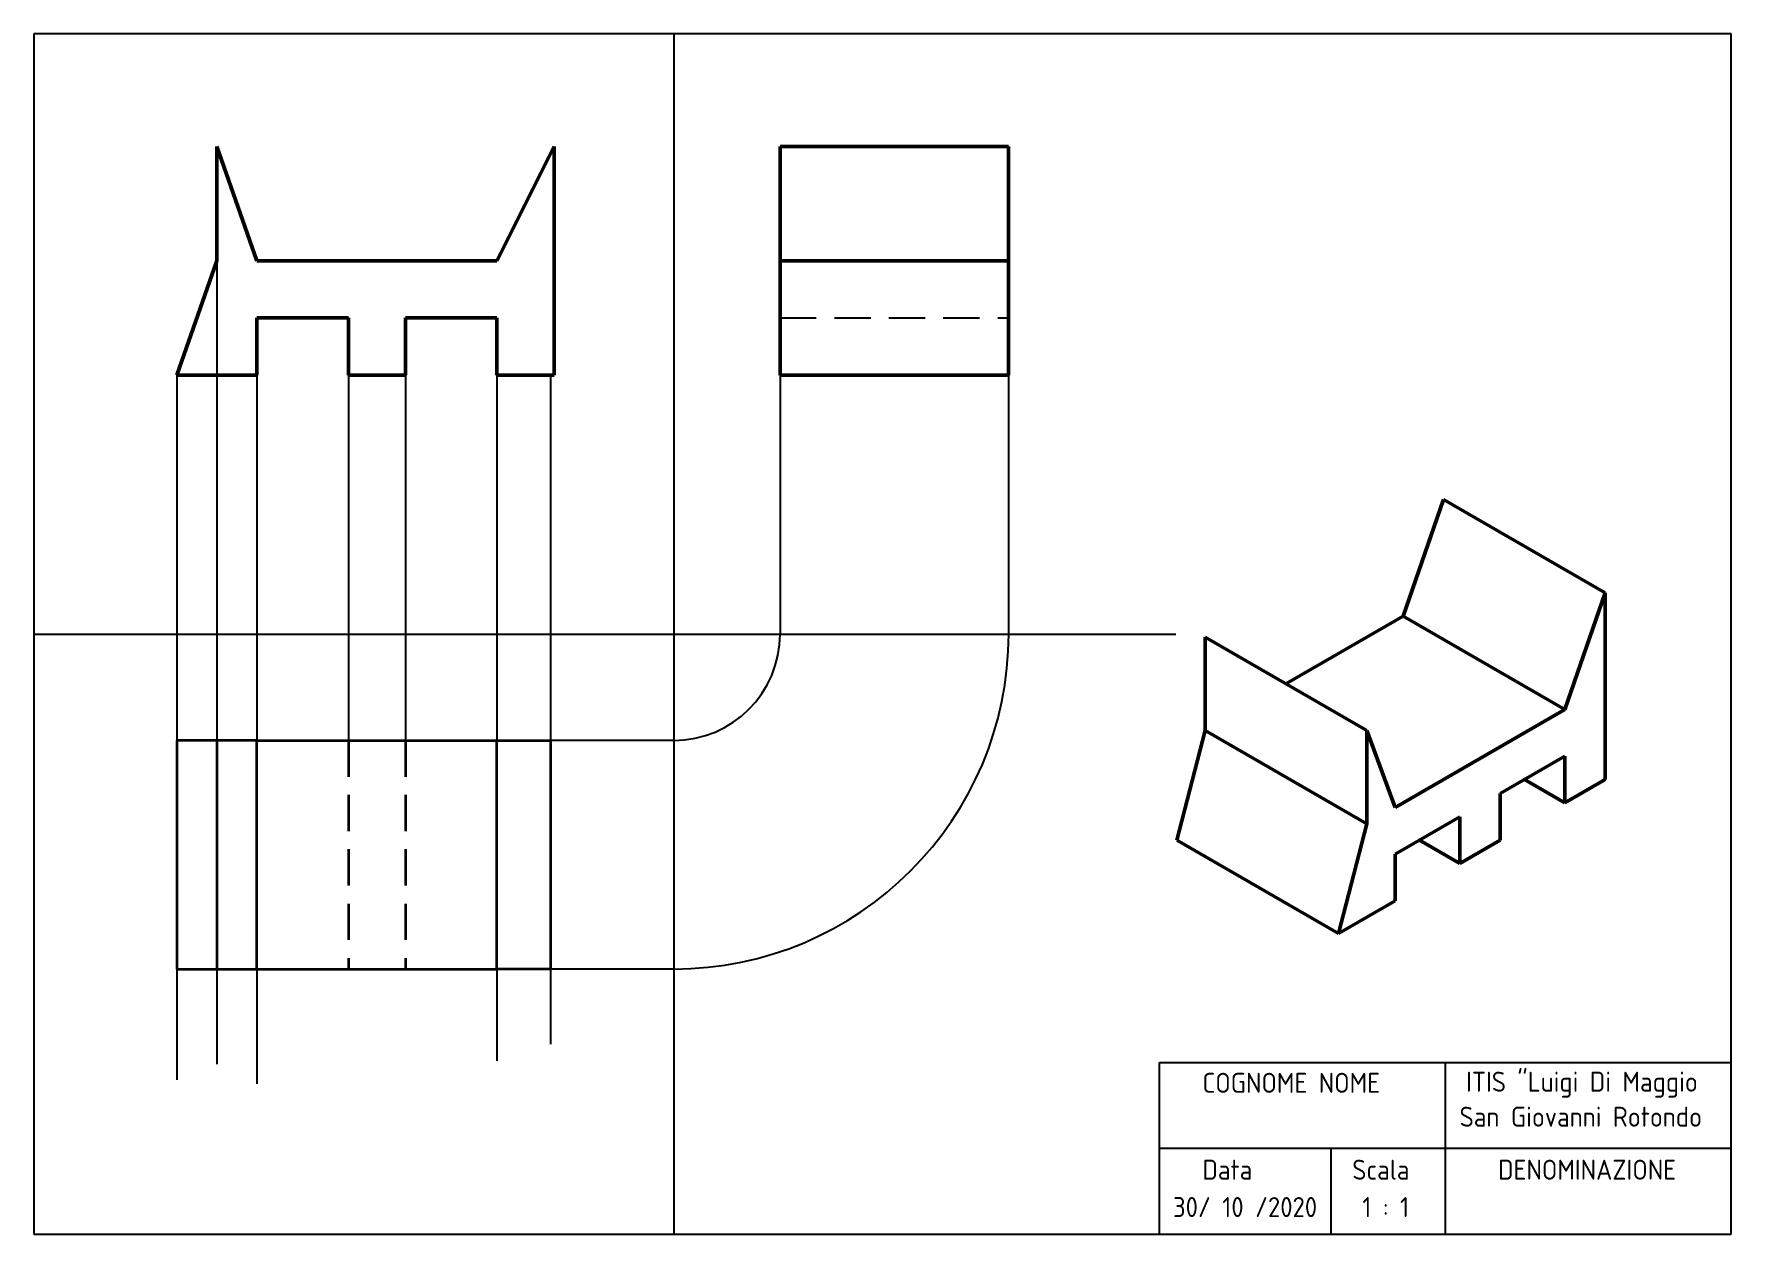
# Model space of a CAD drawing. Header units: millimetres. Extents: x 0 to 297, y 0 to 210.
import ezdxf

# ---------------------------------------------------------------- set-up
doc = ezdxf.new("R2010")
doc.units = ezdxf.units.MM
doc.linetypes.add('DASHED2', pattern=[9.525, 6.35, -3.175])
doc.layers.add('Costruzioni', color=6, linetype='Continuous')
doc.layers.add('Nascosti', color=4, linetype='DASHED2')
doc.layers.add('Spigoli', color=7, linetype='Continuous', lineweight=30)
doc.layers.add('Visibile (ISO)', color=7, linetype='Continuous', lineweight=50)
doc.styles.get("Standard").update_dxf_attribs({"font": 'arial.ttf'})

msp = doc.modelspace()

# ---------------------------------------------------------------- linework, layer by layer
for p, q in [((297, 210), (0, 210)), ((0, 210), (0, 0)), ((297, 0), (297, 210)), ((197, 0), (197, 30)), ((197, 30), (297, 30)), ((247, 0), (247, 30)), ((197, 15), (297, 15)), ((227, 0), (227, 15)), ((0, 0), (297, 0))]:
    msp.add_line(p, q)
at = {"layer": 'Costruzioni'}
for p, q in [((111.96, 210), (111.96, 0)), ((32.02, 190.3), (32.02, 29.75)), ((25.02, 150.3), (25.02, 105)), ((39.02, 150.3), (39.02, 26.29)), ((55.02, 150.3), (55.02, 86.38)), ((65.02, 150.3), (65.02, 86.38)), ((81.02, 150.3), (81.02, 30.33)), ((90.4, 150.3), (90.4, 33.22)), ((130.57, 150.3), (130.57, 105)), ((170.57, 150.3), (170.57, 105)), ((0, 105), (199.81, 105)), ((25.02, 105), (25.02, 27)), ((111.96, 86.38), (25.02, 86.38)), ((111.96, 46.38), (25.02, 46.38))]:
    msp.add_line(p, q, dxfattribs=at)
for radius in [18.62, 58.62]:
    msp.add_arc((111.96, 105), radius, 270, 0, dxfattribs=at)
at = {"layer": 'Nascosti'}
msp.add_line((130.57, 160.3), (170.57, 160.3), dxfattribs=at)
at = {"layer": 'Nascosti', "lineweight": 35}
for p, q in [((55.02, 86.38), (55.02, 46.38)), ((65.02, 86.38), (65.02, 46.38))]:
    msp.add_line(p, q, dxfattribs=at)
at = {"layer": 'Spigoli', "lineweight": 35}
for p, q in [((32.02, 86.38), (25.02, 86.38)), ((25.02, 86.38), (25.02, 46.38)), ((32.02, 86.38), (32.02, 46.38)), ((39.02, 86.38), (32.02, 86.38)), ((39.02, 46.38), (39.02, 86.38)), ((39.02, 86.38), (81.02, 86.38)), ((81.02, 86.38), (90.4, 86.38)), ((81.02, 46.38), (81.02, 86.38)), ((90.4, 86.38), (90.4, 46.38)), ((25.02, 46.38), (32.02, 46.38)), ((32.02, 46.38), (39.02, 46.38)), ((39.02, 46.38), (81.02, 46.38)), ((90.4, 46.38), (81.02, 46.38))]:
    msp.add_line(p, q, dxfattribs=at)
at = {"layer": 'Visibile (ISO)'}
for p, q in [((32.02, 190.3), (32.02, 170.3)), ((39.02, 170.3), (32.02, 190.3)), ((91.02, 190.3), (81.02, 170.3)), ((91.02, 150.3), (91.02, 190.3)), ((130.57, 190.3), (130.57, 170.3)), ((130.57, 190.3), (170.57, 190.3)), ((170.57, 190.3), (170.57, 170.3)), ((32.02, 170.3), (25.02, 150.3)), ((81.02, 170.3), (39.02, 170.3)), ((130.57, 170.3), (130.57, 150.3)), ((130.57, 170.3), (170.57, 170.3)), ((170.57, 170.3), (170.57, 150.3)), ((39.02, 160.3), (55.02, 160.3)), ((39.02, 150.3), (39.02, 160.3)), ((55.02, 160.3), (55.02, 150.3)), ((65.02, 160.3), (81.02, 160.3)), ((65.02, 150.3), (65.02, 160.3)), ((81.02, 160.3), (81.02, 150.3)), ((25.02, 150.3), (39.02, 150.3)), ((55.02, 150.3), (65.02, 150.3)), ((81.02, 150.3), (91.02, 150.3)), ((130.57, 150.3), (170.57, 150.3)), ((246.69, 128.53), (239.62, 108.12)), ((246.69, 128.53), (274.97, 112.2)), ((274.97, 112.2), (267.9, 91.79)), ((274.97, 79.54), (274.97, 112.2)), ((239.62, 108.12), (219.11, 96.28)), ((239.62, 108.12), (267.9, 91.79)), ((204.97, 104.45), (204.97, 88.12)), ((204.97, 104.45), (233.25, 88.12)), ((267.9, 91.79), (238.2, 74.64)), ((204.97, 88.12), (200.02, 68.93)), ((204.97, 88.12), (233.25, 71.79)), ((233.25, 88.12), (233.25, 71.79)), ((238.2, 74.64), (233.25, 88.12)), ((256.59, 77.09), (267.9, 83.63)), ((267.9, 83.63), (267.9, 75.46)), ((260.83, 79.54), (267.9, 75.46)), ((267.9, 75.46), (274.97, 79.54)), ((256.59, 68.93), (256.59, 77.09)), ((233.25, 71.79), (228.3, 52.6)), ((238.2, 66.48), (249.52, 73.01)), ((249.52, 73.01), (249.52, 64.85)), ((200.02, 68.93), (228.3, 52.6)), ((242.45, 68.93), (249.52, 64.85)), ((249.52, 64.85), (256.59, 68.93)), ((238.2, 58.31), (238.2, 66.48)), ((228.3, 52.6), (238.2, 58.31))]:
    msp.add_line(p, q, dxfattribs=at)

# ---------------------------------------------------------------- texts
at = {"char_height": 3.5, "attachment_point": 1}
for s, insert, width in [('{\\Fisocp.shx;COGNOME NOME}', (204.48, 28.21), 40.9996), ('{\\Fisocp.shx;ITIS "Luigi Di Maggio}', (250.62, 28.41), 40.9996), ('{\\Fisocp.shx;San Giovanni Rotondo}', (249.49, 22.28), 46.8035), ('{\\Fisocp.shx;Data}', (204.48, 13.01), 40.9996), ('{\\Fisocp.shx;Scala}', (230.71, 13.01), 17.2097), ('{\\Fisocp.shx;DENOMINAZIONE}', (256.23, 13.01), 28.0194), ('{\\Fisocp.shx;30/ 10 /2020}', (199.34, 6.47), 31.032), ('{\\Fisocp.shx;1 : 1}', (232.48, 6.47), 31.032)]:
    msp.add_mtext(s, dxfattribs=dict(at, insert=insert, width=width))

doc.saveas('drawing.dxf')
